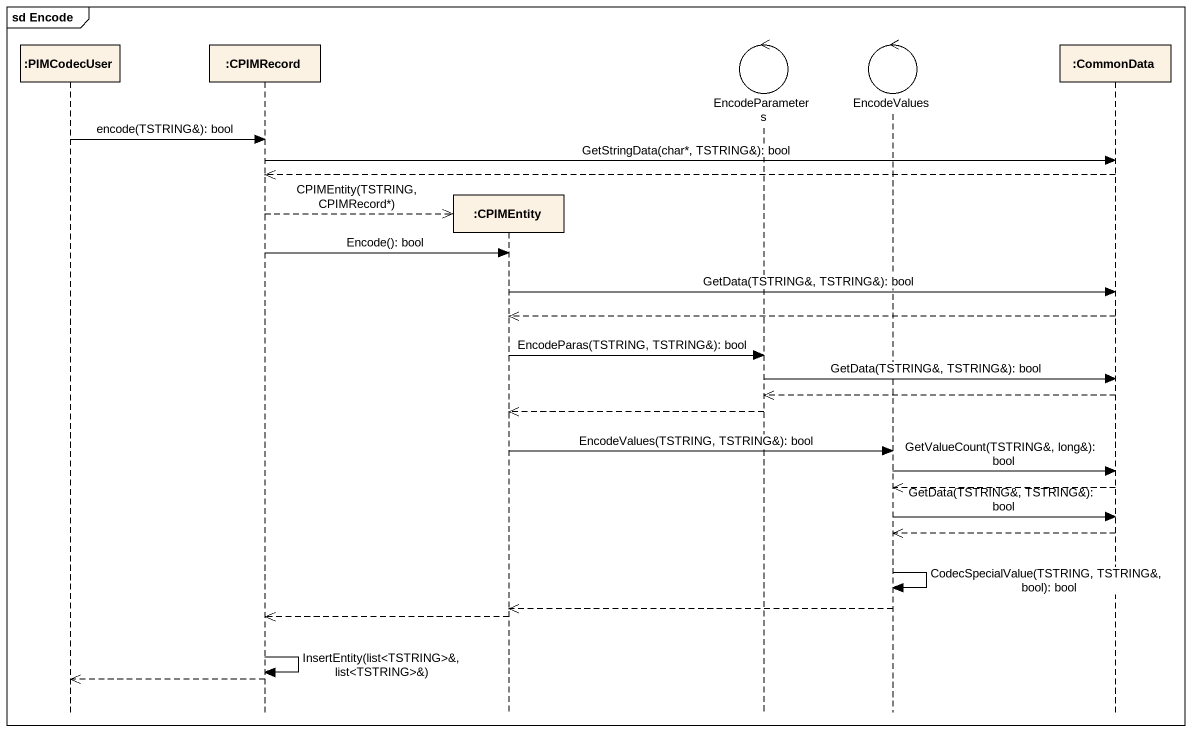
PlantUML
@startuml
mainframe sd Encode
hide footbox
participant ":PIMCodecUser" as PIMCodecUser
participant ":CPIMRecord" as CPIMRecord
participant ":CPIMEntity" as CPIMEntity
control EncodeParameters
control EncodeValues
participant ":CommonData" as CommonData

PIMCodecUser -> CPIMRecord : encode(TSTRING&): bool
CPIMRecord -> CommonData : GetStringData(char*, TSTRING&): bool
CommonData -->> CPIMRecord
CPIMRecord -->> CPIMEntity ** : CPIMEntity(TSTRING, CPIMRecord*)
CPIMRecord -> CPIMEntity : Encode(): bool
CPIMEntity -> CommonData : GetData(TSTRING&, TSTRING&): bool
CommonData -->> CPIMEntity
CPIMEntity -> EncodeParameters : EncodeParas(TSTRING, TSTRING&): bool
EncodeParameters -> CommonData : GetData(TSTRING&, TSTRING&): bool
CommonData -->> EncodeParameters
EncodeParameters -->> CPIMEntity
CPIMEntity -> EncodeValues : EncodeValues(TSTRING, TSTRING&): bool
EncodeValues -> CommonData : GetValueCount(TSTRING&, long&): bool
CommonData -->> EncodeValues
EncodeValues -> CommonData : GetData(TSTRING&, TSTRING&): bool
CommonData -->> EncodeValues
EncodeValues -> EncodeValues : CodecSpecialValue(TSTRING, TSTRING&, bool): bool
EncodeValues -->> CPIMEntity
CPIMEntity -->> CPIMRecord
CPIMRecord -> CPIMRecord : InsertEntity(list<TSTRING>&, list<TSTRING>&)
CPIMRecord -->> PIMCodecUser
@enduml
